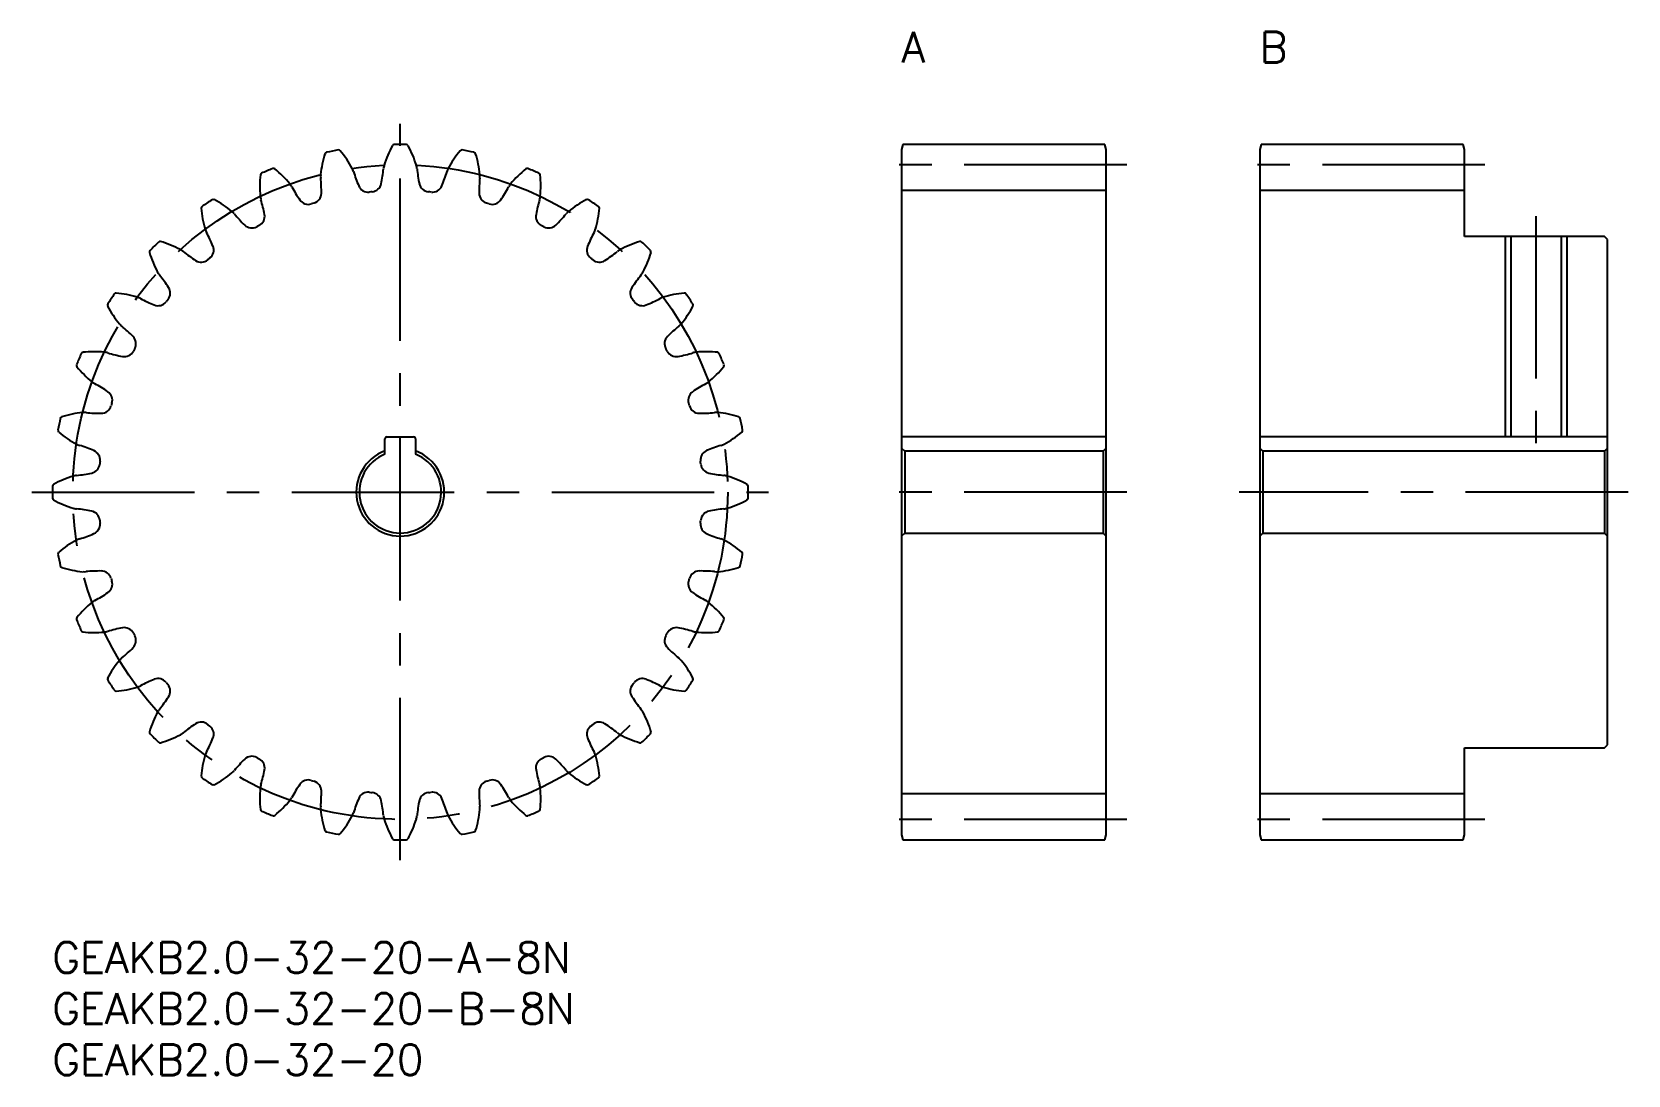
# Model space of a CAD drawing. Extents: x -2 to 154, y -13 to 89.
import ezdxf

# ---------------------------------------------------------------- set-up
doc = ezdxf.new("R2010")
doc.units = 0
doc.header["$LTSCALE"] = 0.5
doc.linetypes.add('CENTER', pattern=[50.8, 31.75, -6.35, 6.35, -6.35])
for name, color, linetype in [('MSM_CENTER', 1, 'CENTER'), ('MSM_CONTINUOUS', 7, 'CONTINUOUS'), ('MSM_NARROW', 5, 'CONTINUOUS'), ('MSM_PART_NUMBER', 7, 'CONTINUOUS')]:
    doc.layers.add(name, color=color, linetype=linetype)
doc.styles.get("Standard").update_dxf_attribs({"font": 'txt.shx', "height": 1, "bigfont": 'bigfont.shx'})

# ---------------------------------------------------------------- blocks, each defined once
blk = doc.blocks.new('*U3')
at = {"layer": 'MSM_PART_NUMBER'}
blk.add_text('GEAKB2.0-32-20-B-8N', height=3, dxfattribs=at).set_placement((0, -8))
blk = doc.blocks.new('*U4')
at = {"layer": 'MSM_PART_NUMBER'}
blk.add_text('GEAKB2.0-32-20-A-8N', height=3, dxfattribs=at).set_placement((0, -3))
blk = doc.blocks.new('*U5')
at = {"layer": 'MSM_PART_NUMBER'}
blk.add_text('GEAKB2.0-32-20', height=3, dxfattribs=at).set_placement((0, -13))
blk = doc.blocks.new('*U6')
at = {"layer": 'MSM_PART_NUMBER'}
blk.add_text('A', height=3, dxfattribs=at).set_placement((83, 86))
blk = doc.blocks.new('*U7')
at = {"layer": 'MSM_PART_NUMBER'}
blk.add_text('B', height=3, dxfattribs=at).set_placement((118, 86))

msp = doc.modelspace()

# ---------------------------------------------------------------- linework, layer by layer
at = {"layer": 'MSM_CENTER'}
for p, q in [((34, 8), (34, 80)), ((105, 76), (81, 76)), ((140, 76), (116, 76)), ((145, 71), (145, 47.4)), ((-2, 44), (70, 44)), ((105, 44), (81, 44)), ((154, 44), (116, 44)), ((105, 12), (81, 12)), ((140, 12), (116, 12))]:
    msp.add_line(p, q, dxfattribs=at)
msp.add_circle((34, 44), 32, dxfattribs=at)
at = {"layer": 'MSM_CONTINUOUS'}
for p, q in [((83.13, 78), (83, 77.5)), ((83, 77.5), (83, 10.5)), ((102.87, 78), (83.13, 78)), ((103, 77.5), (102.87, 78)), ((103, 10.5), (103, 77.5)), ((118.13, 78), (118, 77.5)), ((118, 77.5), (118, 10.5)), ((137.87, 78), (118.13, 78)), ((138, 77.5), (137.87, 78)), ((138, 69), (138, 77.5)), ((103, 73.5), (83, 73.5)), ((138, 73.5), (118, 73.5)), ((151.7, 69), (138, 69)), ((142.54, 69), (142.54, 49.4)), ((147.46, 69), (147.46, 49.4)), ((152, 68.7), (151.7, 69)), ((152, 19.3), (152, 68.7)), ((32.5, 47.71), (32.5, 49.2)), ((32.7, 49.4), (35.3, 49.4)), ((35.5, 49.2), (35.5, 47.71)), ((103, 49.4), (83, 49.4)), ((152, 49.4), (118, 49.4)), ((83, 48.3), (83.3, 48)), ((83.3, 48), (83.3, 40)), ((102.7, 48), (83.3, 48)), ((102.7, 48), (103, 48.3)), ((102.7, 48), (102.7, 40)), ((118, 48.3), (118.3, 48)), ((118.3, 48), (118.3, 40)), ((151.7, 48), (118.3, 48)), ((151.7, 48), (152, 48.3)), ((151.7, 48), (151.7, 40)), ((83.3, 40), (83, 39.7)), ((83.3, 40), (102.7, 40)), ((103, 39.7), (102.7, 40)), ((118.3, 40), (118, 39.7)), ((118.3, 40), (151.7, 40)), ((152, 39.7), (151.7, 40)), ((138, 10.5), (138, 19)), ((138, 19), (151.7, 19)), ((151.7, 19), (152, 19.3)), ((103, 14.5), (83, 14.5)), ((138, 14.5), (118, 14.5)), ((83, 10.5), (83.13, 10)), ((83.13, 10), (102.87, 10)), ((102.87, 10), (103, 10.5)), ((118, 10.5), (118.13, 10)), ((118.13, 10), (137.87, 10)), ((137.87, 10), (138, 10.5))]:
    msp.add_line(p, q, dxfattribs=at)
for centre, radius, start, end in [((34, 44), 34, 89.0119, 90.9881), ((36.83, 73.94), 10.67, 162.8045, 174.0625), ((26.84, 77.03), 0.2, 102.2381, 162.8045), ((34, 44), 34, 100.2619, 102.2381), ((27.98, 77.26), 0.2, 39.6955, 100.2619), ((19.93, 70.57), 10.67, 28.4375, 39.6955), ((42.62, 72.81), 10.67, 151.5545, 162.8125), ((33.42, 77.79), 0.2, 90.9881, 151.5545), ((34.58, 77.79), 0.2, 28.4455, 89.0119), ((25.38, 72.81), 10.67, 17.1875, 28.4455), ((48.07, 70.57), 10.67, 140.3045, 151.5625), ((40.02, 77.26), 0.2, 79.7381, 140.3045), ((34, 44), 34, 77.7619, 79.7381), ((41.16, 77.03), 0.2, 17.1955, 77.7619), ((31.17, 73.94), 10.67, 5.9375, 17.1955), ((30.94, 73.92), 10.67, 174.0545, 185.3125), ((20.53, 75), 0.2, 113.4881, 174.0545), ((34, 44), 34, 111.5119, 113.4881), ((21.61, 75.45), 0.2, 50.9455, 111.5119), ((15.01, 67.32), 10.67, 39.6875, 50.9455), ((27.86, 74.87), 1.64, 174.0625, 185.8109), ((27.86, 74.87), 1.64, 16.6891, 28.4375), ((41.69, 79.03), 12.8, 196.7308, 203.4166), ((19.62, 76.85), 12.8, 347.8334, 354.5192), ((34, 75.48), 1.64, 162.8125, 174.5609), ((34, 75.48), 1.64, 5.4391, 17.1875), ((48.38, 76.85), 12.8, 185.4808, 192.1666), ((26.31, 79.03), 12.8, 336.5834, 343.2692), ((40.14, 74.87), 1.64, 151.5625, 163.3109), ((40.14, 74.87), 1.64, 354.1891, 5.9375), ((52.99, 67.32), 10.67, 129.0545, 140.3125), ((46.39, 75.45), 0.2, 68.4881, 129.0545), ((34, 44), 34, 66.5119, 68.4881), ((47.47, 75), 0.2, 5.9455, 66.5119), ((37.06, 73.92), 10.67, 354.6875, 5.9455), ((21.95, 73.08), 1.64, 27.9391, 39.6875), ((34.71, 79.86), 12.8, 207.9808, 214.6666), ((13.49, 73.42), 12.8, 359.0834, 5.7692), ((30.86, 74.34), 1, 203.4166, 275.9021), ((34, 44), 29.5, 95.3479, 95.9021), ((31.16, 74.37), 1, 275.3479, 347.8334), ((36.84, 74.37), 1, 192.1666, 264.6521), ((34, 44), 29.5, 84.0979, 84.6521), ((37.14, 74.34), 1, 264.0979, 336.5834), ((54.51, 73.42), 12.8, 174.2308, 180.9166), ((33.29, 79.86), 12.8, 325.3334, 332.0192), ((46.05, 73.08), 1.64, 140.3125, 152.0609), ((14.74, 71.78), 0.2, 124.7381, 185.3045), ((34, 44), 34, 122.7619, 124.7381), ((15.71, 72.42), 0.2, 62.1955, 122.7619), ((10.83, 63.17), 10.67, 50.9375, 62.1955), ((21.95, 73.08), 1.64, 185.3125, 197.0609), ((8.14, 68.85), 12.8, 10.3334, 17.0192), ((25.01, 73.14), 1, 214.6666, 287.1521), ((34, 44), 29.5, 106.5979, 107.1521), ((25.29, 73.23), 1, 286.5979, 359.0834), ((42.71, 73.23), 1, 180.9166, 253.4021), ((34, 44), 29.5, 72.8479, 73.4021), ((42.99, 73.14), 1, 252.8479, 325.3334), ((59.86, 68.85), 12.8, 162.9808, 169.6666), ((46.05, 73.08), 1.64, 342.9391, 354.6875), ((57.17, 63.17), 10.67, 117.8045, 129.0625), ((52.29, 72.42), 0.2, 57.2381, 117.8045), ((34, 44), 34, 55.2619, 57.2381), ((53.26, 71.78), 0.2, 354.6955, 55.2619), ((25.16, 72.74), 10.67, 185.3045, 196.5625), ((16.51, 70.17), 1.64, 39.1891, 50.9375), ((27.7, 79.31), 12.8, 219.2308, 225.9166), ((19.75, 70.97), 1, 297.8479, 10.3334), ((48.25, 70.97), 1, 169.6666, 242.1521), ((40.3, 79.31), 12.8, 314.0834, 320.7692), ((51.49, 70.17), 1.64, 129.0625, 140.8109), ((42.84, 72.74), 10.67, 343.4375, 354.6955), ((16.51, 70.17), 1.64, 196.5625, 208.3109), ((3.79, 63.33), 12.8, 21.5834, 28.2692), ((19.49, 70.83), 1, 225.9166, 298.4021), ((34, 44), 29.5, 117.8479, 118.4021), ((34, 44), 29.5, 61.5979, 62.1521), ((48.51, 70.83), 1, 241.5979, 314.0834), ((64.21, 63.33), 12.8, 151.7308, 158.4166), ((51.49, 70.17), 1.64, 331.6891, 343.4375), ((9.69, 67.48), 0.2, 135.9881, 196.5545), ((19.72, 70.47), 10.67, 196.5545, 207.8125), ((34, 44), 34, 134.0119, 135.9881), ((10.52, 68.31), 0.2, 73.4455, 134.0119), ((7.53, 58.28), 10.67, 62.1875, 73.4455), ((11.74, 66.26), 1.64, 50.4391, 62.1875), ((20.94, 77.4), 12.8, 230.4808, 237.1666), ((14.77, 67.67), 1, 309.0979, 21.5834), ((53.23, 67.67), 1, 158.4166, 230.9021), ((47.06, 77.4), 12.8, 302.8334, 309.5192), ((56.26, 66.26), 1.64, 117.8125, 129.5609), ((60.47, 58.28), 10.67, 106.5545, 117.8125), ((57.48, 68.31), 0.2, 45.9881, 106.5545), ((34, 44), 34, 44.0119, 45.9881), ((48.28, 70.47), 10.67, 332.1875, 343.4455), ((58.31, 67.48), 0.2, 343.4455, 44.0119), ((14.54, 67.48), 1, 237.1666, 309.6521), ((34, 44), 29.5, 129.0979, 129.6521), ((34, 44), 29.5, 50.3479, 50.9021), ((53.46, 67.48), 1, 230.3479, 302.8334), ((11.74, 66.26), 1.64, 207.8125, 219.5609), ((0.6, 57.06), 12.8, 32.8334, 39.5192), ((10.52, 63.46), 1, 320.3479, 32.8334), ((57.48, 63.46), 1, 147.1666, 219.6521), ((67.4, 57.06), 12.8, 140.4808, 147.1666), ((56.26, 66.26), 1.64, 320.4391, 332.1875), ((34, 44), 34, 145.2619, 147.2381), ((6.22, 63.26), 0.2, 84.6955, 145.2619), ((5.26, 52.84), 10.67, 73.4375, 84.6955), ((7.83, 61.49), 1.64, 61.6891, 73.4375), ((14.67, 74.21), 12.8, 241.7308, 248.4166), ((10.33, 63.23), 1, 248.4166, 320.9021), ((34, 44), 29.5, 140.3479, 140.9021), ((34, 44), 29.5, 39.0979, 39.6521), ((57.67, 63.23), 1, 219.0979, 291.5834), ((53.33, 74.21), 12.8, 291.5834, 298.2692), ((60.17, 61.49), 1.64, 106.5625, 118.3109), ((62.74, 52.84), 10.67, 95.3045, 106.5625), ((61.78, 63.26), 0.2, 34.7381, 95.3045), ((34, 44), 34, 32.7619, 34.7381), ((5.58, 62.29), 0.2, 147.2381, 207.8045), ((14.83, 67.17), 10.67, 207.8045, 219.0625), ((53.17, 67.17), 10.67, 320.9375, 332.1955), ((62.42, 62.29), 0.2, 332.1955, 32.7619), ((7.83, 61.49), 1.64, 219.0625, 230.8109), ((-1.31, 50.3), 12.8, 44.0834, 50.7692), ((69.31, 50.3), 12.8, 129.2308, 135.9166), ((60.17, 61.49), 1.64, 309.1891, 320.9375), ((4.08, 47.06), 10.67, 84.6875, 95.9455), ((7.03, 58.25), 1, 259.6666, 332.1521), ((7.17, 58.51), 1, 331.5979, 44.0834), ((34, 44), 29.5, 151.5979, 152.1521), ((60.83, 58.51), 1, 135.9166, 208.4021), ((34, 44), 29.5, 27.8479, 28.4021), ((60.97, 58.25), 1, 207.8479, 280.3334), ((63.92, 47.06), 10.67, 84.0545, 95.3125), ((2.55, 56.39), 0.2, 158.4881, 219.0545), ((34, 44), 34, 156.5119, 158.4881), ((10.68, 62.99), 10.67, 219.0545, 230.3125), ((3, 57.47), 0.2, 95.9455, 156.5119), ((4.92, 56.05), 1.64, 72.9391, 84.6875), ((9.15, 69.86), 12.8, 252.9808, 259.6666), ((58.85, 69.86), 12.8, 280.3334, 287.0192), ((63.08, 56.05), 1.64, 95.3125, 107.0609), ((57.32, 62.99), 10.67, 309.6875, 320.9455), ((65, 57.47), 0.2, 23.4881, 84.0545), ((34, 44), 34, 21.5119, 23.4881), ((65.45, 56.39), 0.2, 320.9455, 21.5119), ((4.92, 56.05), 1.64, 230.3125, 242.0609), ((63.08, 56.05), 1.64, 297.9391, 309.6875), ((-1.86, 43.29), 12.8, 55.3334, 62.0192), ((4.86, 52.99), 1, 342.8479, 55.3334), ((63.14, 52.99), 1, 124.6666, 197.1521), ((69.86, 43.29), 12.8, 117.9808, 124.6666), ((4.06, 41.17), 10.67, 95.9375, 107.1955), ((3.13, 50.14), 1.64, 84.1891, 95.9375), ((4.58, 64.51), 12.8, 264.2308, 270.9166), ((4.77, 52.71), 1, 270.9166, 343.4021), ((34, 44), 29.5, 162.8479, 163.4021), ((34, 44), 29.5, 16.5979, 17.1521), ((63.23, 52.71), 1, 196.5979, 269.0834), ((63.42, 64.51), 12.8, 269.0834, 275.7692), ((64.87, 50.14), 1.64, 84.0625, 95.8109), ((63.94, 41.17), 10.67, 72.8045, 84.0625), ((34, 44), 34, 167.7619, 169.7381), ((0.74, 50.02), 0.2, 169.7381, 230.3045), ((0.97, 51.16), 0.2, 107.1955, 167.7619), ((67.03, 51.16), 0.2, 12.2381, 72.8045), ((34, 44), 34, 10.2619, 12.2381), ((67.26, 50.02), 0.2, 309.6955, 10.2619), ((7.43, 58.07), 10.67, 230.3045, 241.5625), ((3.13, 50.14), 1.64, 241.5625, 253.3109), ((-1.03, 36.31), 12.8, 66.5834, 73.2692), ((32.7, 49.2), 0.2, 90, 180), ((35.3, 49.2), 0.2, 0, 90), ((69.03, 36.31), 12.8, 106.7308, 113.4166), ((64.87, 50.14), 1.64, 286.6891, 298.4375), ((60.57, 58.07), 10.67, 298.4375, 309.6955), ((3.66, 47.14), 1, 354.0979, 66.5834), ((34, 44), 29.5, 174.0979, 174.6521), ((34, 44), 4.3, 110.4162, 69.5838), ((34, 44), 4, 112.0243, 67.9757), ((64.34, 47.14), 1, 113.4166, 185.9021), ((34, 44), 29.5, 5.3479, 5.9021), ((5.19, 35.38), 10.67, 107.1875, 118.4455), ((2.52, 44), 1.64, 95.4391, 107.1875), ((1.15, 58.38), 12.8, 275.4808, 282.1666), ((3.63, 46.84), 1, 282.1666, 354.6521), ((64.37, 46.84), 1, 185.3479, 257.8334), ((66.85, 58.38), 12.8, 257.8334, 264.5192), ((65.48, 44), 1.64, 72.8125, 84.5609), ((62.81, 35.38), 10.67, 61.5545, 72.8125), ((34, 44), 34, 179.0119, 180.9881), ((0.21, 44.58), 0.2, 118.4455, 179.0119), ((67.79, 44.58), 0.2, 0.9881, 61.5545), ((34, 44), 34, 359.0119, 0.9881), ((0.21, 43.42), 0.2, 180.9881, 241.5545), ((5.19, 52.62), 10.67, 241.5545, 252.8125), ((2.52, 44), 1.64, 252.8125, 264.5609), ((1.15, 29.62), 12.8, 77.8334, 84.5192), ((3.63, 41.16), 1, 5.3479, 77.8334), ((64.37, 41.16), 1, 102.1666, 174.6521), ((66.85, 29.62), 12.8, 95.4808, 102.1666), ((65.48, 44), 1.64, 275.4391, 287.1875), ((62.81, 52.62), 10.67, 287.1875, 298.4455), ((67.79, 43.42), 0.2, 298.4455, 359.0119), ((3.66, 40.86), 1, 293.4166, 5.9021), ((34, 44), 29.5, 185.3479, 185.9021), ((34, 44), 29.5, 354.0979, 354.6521), ((64.34, 40.86), 1, 174.0979, 246.5834), ((7.43, 29.93), 10.67, 118.4375, 129.6955), ((3.13, 37.86), 1.64, 106.6891, 118.4375), ((-1.03, 51.69), 12.8, 286.7308, 293.4166), ((69.03, 51.69), 12.8, 246.5834, 253.2692), ((64.87, 37.86), 1.64, 61.5625, 73.3109), ((60.57, 29.93), 10.67, 50.3045, 61.5625), ((0.74, 37.98), 0.2, 129.6955, 190.2619), ((34, 44), 34, 190.2619, 192.2381), ((34, 44), 34, 347.7619, 349.7381), ((67.26, 37.98), 0.2, 349.7381, 50.3045), ((0.97, 36.84), 0.2, 192.2381, 252.8045), ((4.06, 46.83), 10.67, 252.8045, 264.0625), ((3.13, 37.86), 1.64, 264.0625, 275.8109), ((4.58, 23.49), 12.8, 89.0834, 95.7692), ((4.77, 35.29), 1, 16.5979, 89.0834), ((63.23, 35.29), 1, 90.9166, 163.4021), ((63.42, 23.49), 12.8, 84.2308, 90.9166), ((64.87, 37.86), 1.64, 264.1891, 275.9375), ((63.94, 46.83), 10.67, 275.9375, 287.1955), ((67.03, 36.84), 0.2, 287.1955, 347.7619), ((4.86, 35.01), 1, 304.6666, 17.1521), ((34, 44), 29.5, 196.5979, 197.1521), ((63.14, 35.01), 1, 162.8479, 235.3334), ((34, 44), 29.5, 342.8479, 343.4021), ((10.68, 25.01), 10.67, 129.6875, 140.9455), ((4.92, 31.95), 1.64, 117.9391, 129.6875), ((-1.86, 44.71), 12.8, 297.9808, 304.6666), ((69.86, 44.71), 12.8, 235.3334, 242.0192), ((63.08, 31.95), 1.64, 50.3125, 62.0609), ((57.32, 25.01), 10.67, 39.0545, 50.3125), ((2.55, 31.61), 0.2, 140.9455, 201.5119), ((34, 44), 34, 201.5119, 203.4881), ((34, 44), 34, 336.5119, 338.4881), ((65.45, 31.61), 0.2, 338.4881, 39.0545), ((3, 30.53), 0.2, 203.4881, 264.0545), ((4.08, 40.94), 10.67, 264.0545, 275.3125), ((4.92, 31.95), 1.64, 275.3125, 287.0609), ((9.15, 18.14), 12.8, 100.3334, 107.0192), ((7.03, 29.75), 1, 27.8479, 100.3334), ((7.17, 29.49), 1, 315.9166, 28.4021), ((34, 44), 29.5, 207.8479, 208.4021), ((60.83, 29.49), 1, 151.5979, 224.0834), ((34, 44), 29.5, 331.5979, 332.1521), ((60.97, 29.75), 1, 79.6666, 152.1521), ((58.85, 18.14), 12.8, 72.9808, 79.6666), ((63.08, 31.95), 1.64, 252.9391, 264.6875), ((63.92, 40.94), 10.67, 264.6875, 275.9455), ((65, 30.53), 0.2, 275.9455, 336.5119), ((-1.31, 37.7), 12.8, 309.2308, 315.9166), ((69.31, 37.7), 12.8, 224.0834, 230.7692), ((14.83, 20.83), 10.67, 140.9375, 152.1955), ((7.83, 26.51), 1.64, 129.1891, 140.9375), ((60.17, 26.51), 1.64, 39.0625, 50.8109), ((53.17, 20.83), 10.67, 27.8045, 39.0625), ((5.58, 25.71), 0.2, 152.1955, 212.7619), ((34, 44), 34, 212.7619, 214.7381), ((7.83, 26.51), 1.64, 286.5625, 298.3109), ((14.67, 13.79), 12.8, 111.5834, 118.2692), ((10.33, 24.77), 1, 39.0979, 111.5834), ((34, 44), 29.5, 219.0979, 219.6521), ((10.52, 24.54), 1, 327.1666, 39.6521), ((57.48, 24.54), 1, 140.3479, 212.8334), ((34, 44), 29.5, 320.3479, 320.9021), ((57.67, 24.77), 1, 68.4166, 140.9021), ((53.33, 13.79), 12.8, 61.7308, 68.4166), ((60.17, 26.51), 1.64, 241.6891, 253.4375), ((34, 44), 34, 325.2619, 327.2381), ((62.42, 25.71), 0.2, 327.2381, 27.8045), ((6.22, 24.74), 0.2, 214.7381, 275.3045), ((5.26, 35.16), 10.67, 275.3045, 286.5625), ((0.6, 30.94), 12.8, 320.4808, 327.1666), ((67.4, 30.94), 12.8, 212.8334, 219.5192), ((62.74, 35.16), 10.67, 253.4375, 264.6955), ((61.78, 24.74), 0.2, 264.6955, 325.2619), ((19.72, 17.53), 10.67, 152.1875, 163.4455), ((11.74, 21.74), 1.64, 140.4391, 152.1875), ((56.26, 21.74), 1.64, 27.8125, 39.5609), ((48.28, 17.53), 10.67, 16.5545, 27.8125), ((9.69, 20.52), 0.2, 163.4455, 224.0119), ((34, 44), 34, 224.0119, 225.9881), ((7.53, 29.72), 10.67, 286.5545, 297.8125), ((11.74, 21.74), 1.64, 297.8125, 309.5609), ((20.94, 10.6), 12.8, 122.8334, 129.5192), ((14.54, 20.52), 1, 50.3479, 122.8334), ((34, 44), 29.5, 230.3479, 230.9021), ((14.77, 20.33), 1, 338.4166, 50.9021), ((53.23, 20.33), 1, 129.0979, 201.5834), ((34, 44), 29.5, 309.0979, 309.6521), ((53.46, 20.52), 1, 57.1666, 129.6521), ((47.06, 10.6), 12.8, 50.4808, 57.1666), ((56.26, 21.74), 1.64, 230.4391, 242.1875), ((60.47, 29.72), 10.67, 242.1875, 253.4455), ((34, 44), 34, 314.0119, 315.9881), ((58.31, 20.52), 0.2, 315.9881, 16.5545), ((10.52, 19.69), 0.2, 225.9881, 286.5545), ((3.79, 24.67), 12.8, 331.7308, 338.4166), ((64.21, 24.67), 12.8, 201.5834, 208.2692), ((57.48, 19.69), 0.2, 253.4455, 314.0119), ((25.16, 15.26), 10.67, 163.4375, 174.6955), ((16.51, 17.83), 1.64, 151.6891, 163.4375), ((27.7, 8.69), 12.8, 134.0834, 140.7692), ((19.49, 17.17), 1, 61.5979, 134.0834), ((34, 44), 29.5, 241.5979, 242.1521), ((19.75, 17.03), 1, 349.6666, 62.1521), ((48.25, 17.03), 1, 117.8479, 190.3334), ((34, 44), 29.5, 297.8479, 298.4021), ((48.51, 17.17), 1, 45.9166, 118.4021), ((40.3, 8.69), 12.8, 39.2308, 45.9166), ((51.49, 17.83), 1.64, 16.5625, 28.3109), ((42.84, 15.26), 10.67, 5.3045, 16.5625), ((14.74, 16.22), 0.2, 174.6955, 235.2619), ((34, 44), 34, 235.2619, 237.2381), ((10.83, 24.83), 10.67, 297.8045, 309.0625), ((16.51, 17.83), 1.64, 309.0625, 320.8109), ((8.14, 19.15), 12.8, 342.9808, 349.6666), ((25.01, 14.86), 1, 72.8479, 145.3334), ((34, 44), 29.5, 252.8479, 253.4021), ((25.29, 14.77), 1, 0.9166, 73.4021), ((42.71, 14.77), 1, 106.5979, 179.0834), ((34, 44), 29.5, 286.5979, 287.1521), ((42.99, 14.86), 1, 34.6666, 107.1521), ((59.86, 19.15), 12.8, 190.3334, 197.0192), ((51.49, 17.83), 1.64, 219.1891, 230.9375), ((57.17, 24.83), 10.67, 230.9375, 242.1955), ((34, 44), 34, 302.7619, 304.7381), ((53.26, 16.22), 0.2, 304.7381, 5.3045), ((15.71, 15.58), 0.2, 237.2381, 297.8045), ((30.94, 14.08), 10.67, 174.6875, 185.9455), ((21.95, 14.92), 1.64, 162.9391, 174.6875), ((21.95, 14.92), 1.64, 320.3125, 332.0609), ((34.71, 8.14), 12.8, 145.3334, 152.0192), ((13.49, 14.58), 12.8, 354.2308, 0.9166), ((41.69, 8.97), 12.8, 156.5834, 163.2692), ((30.86, 13.66), 1, 84.0979, 156.5834), ((34, 44), 29.5, 264.0979, 264.6521), ((31.16, 13.63), 1, 12.1666, 84.6521), ((36.84, 13.63), 1, 95.3479, 167.8334), ((34, 44), 29.5, 275.3479, 275.9021), ((37.14, 13.66), 1, 23.4166, 95.9021), ((26.31, 8.97), 12.8, 16.7308, 23.4166), ((54.51, 14.58), 12.8, 179.0834, 185.7692), ((33.29, 8.14), 12.8, 27.9808, 34.6666), ((46.05, 14.92), 1.64, 207.9391, 219.6875), ((46.05, 14.92), 1.64, 5.3125, 17.0609), ((37.06, 14.08), 10.67, 354.0545, 5.3125), ((52.29, 15.58), 0.2, 242.1955, 302.7619), ((20.53, 13), 0.2, 185.9455, 246.5119), ((34, 44), 34, 246.5119, 248.4881), ((15.01, 20.68), 10.67, 309.0545, 320.3125), ((27.86, 13.13), 1.64, 174.1891, 185.9375), ((36.83, 14.06), 10.67, 185.9375, 197.1955), ((27.86, 13.13), 1.64, 331.5625, 343.3109), ((19.62, 11.15), 12.8, 5.4808, 12.1666), ((48.38, 11.15), 12.8, 167.8334, 174.5192), ((40.14, 13.13), 1.64, 196.6891, 208.4375), ((31.17, 14.06), 10.67, 342.8045, 354.0625), ((40.14, 13.13), 1.64, 354.0625, 5.8109), ((52.99, 20.68), 10.67, 219.6875, 230.9455), ((34, 44), 34, 291.5119, 293.4881), ((47.47, 13), 0.2, 293.4881, 354.0545), ((21.61, 12.55), 0.2, 248.4881, 309.0545), ((19.93, 17.43), 10.67, 320.3045, 331.5625), ((34, 12.52), 1.64, 185.4391, 197.1875), ((42.62, 15.19), 10.67, 197.1875, 208.4455), ((25.38, 15.19), 10.67, 331.5545, 342.8125), ((34, 12.52), 1.64, 342.8125, 354.5609), ((48.07, 17.43), 10.67, 208.4375, 219.6955), ((46.39, 12.55), 0.2, 230.9455, 291.5119), ((26.84, 10.97), 0.2, 197.1955, 257.7619), ((34, 44), 34, 257.7619, 259.7381), ((27.98, 10.74), 0.2, 259.7381, 320.3045), ((33.42, 10.21), 0.2, 208.4455, 269.0119), ((34, 44), 34, 269.0119, 270.9881), ((34.58, 10.21), 0.2, 270.9881, 331.5545), ((40.02, 10.74), 0.2, 219.6955, 280.2619), ((34, 44), 34, 280.2619, 282.2381), ((41.16, 10.97), 0.2, 282.2381, 342.8045)]:
    msp.add_arc(centre, radius, start, end, dxfattribs=at)
at = {"layer": 'MSM_NARROW'}
for p, q in [((142, 69), (142, 49.4)), ((148, 69), (148, 49.4))]:
    msp.add_line(p, q, dxfattribs=at)

# ---------------------------------------------------------------- block references
at = {"layer": 'MSM_CONTINUOUS'}
for name in ['*U6', '*U7', '*U4', '*U3', '*U5']:
    msp.add_blockref(name, (0, 0), dxfattribs=at)

doc.saveas('drawing.dxf')
